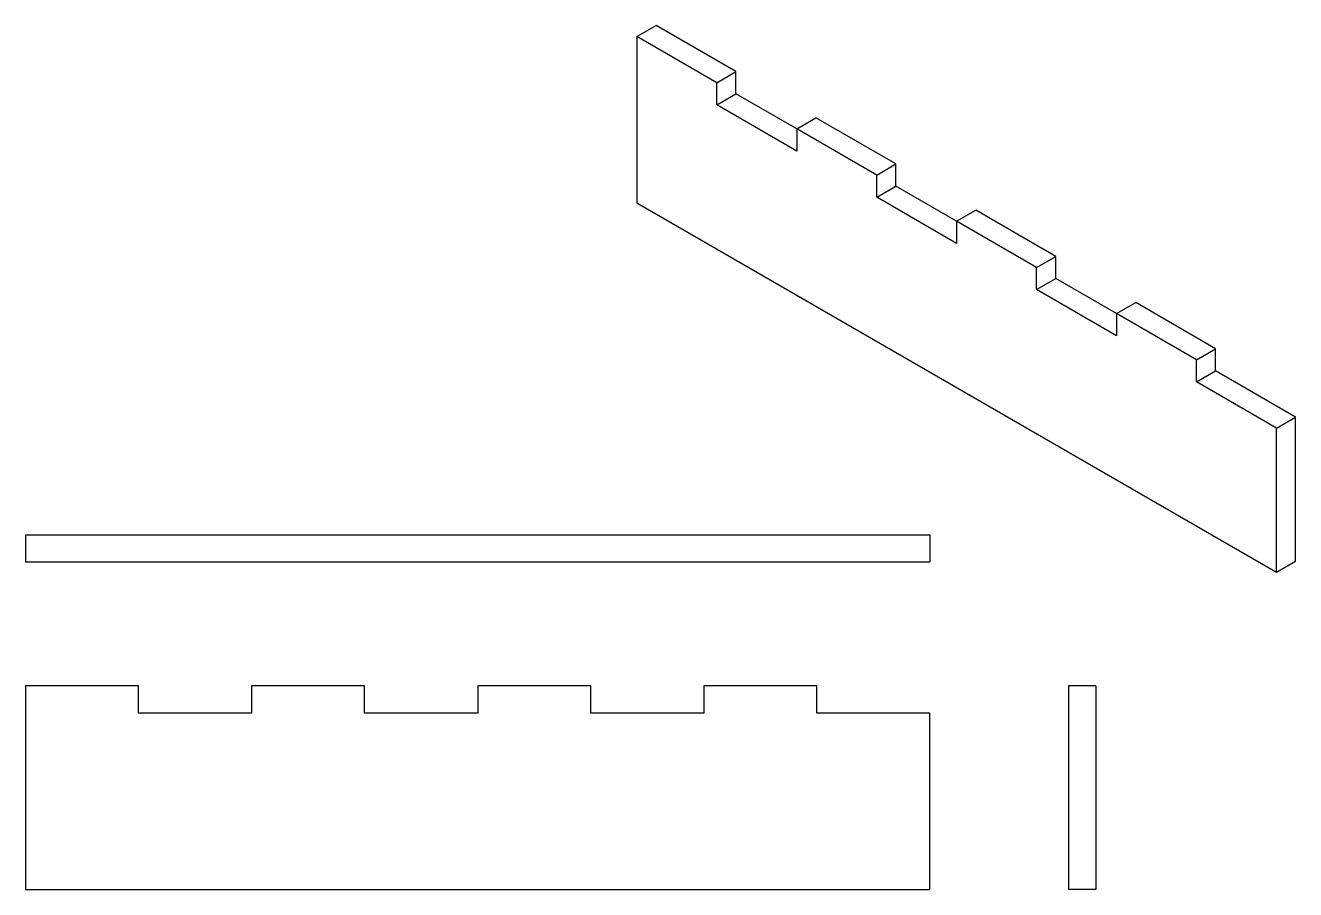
# Model space of a CAD drawing. Header units: millimetres. Extents: x 85 to 366, y 81 to 272.
import ezdxf

# ---------------------------------------------------------------- set-up
doc = ezdxf.new("R2010")
doc.units = ezdxf.units.MM

msp = doc.modelspace()

# ---------------------------------------------------------------- linework, layer by layer
at = {"color": 7, "linetype": 'Continuous', "lineweight": 25}
for p, q in [((220.33, 269.64), (224.57, 272.09)), ((238, 259.43), (220.33, 269.64)), ((220.33, 269.64), (220.33, 232.89)), ((242.25, 261.88), (224.57, 272.09)), ((238, 259.43), (242.25, 261.88)), ((242.25, 256.98), (242.25, 261.88)), ((238, 254.53), (238, 259.43)), ((238, 254.53), (242.25, 256.98)), ((255.68, 249.23), (242.25, 256.98)), ((255.68, 244.33), (238, 254.53)), ((255.68, 249.23), (259.92, 251.68)), ((277.6, 241.47), (259.92, 251.68)), ((255.68, 249.23), (255.68, 244.33)), ((273.36, 239.02), (255.68, 249.23)), ((273.36, 239.02), (277.6, 241.47)), ((273.36, 234.12), (273.36, 239.02)), ((277.6, 236.57), (277.6, 241.47)), ((273.36, 234.12), (277.6, 236.57)), ((291.04, 228.82), (277.6, 236.57)), ((291.04, 223.92), (273.36, 234.12)), ((220.33, 232.89), (361.75, 151.25)), ((291.04, 228.82), (295.28, 231.27)), ((312.96, 221.06), (295.28, 231.27)), ((291.04, 228.82), (291.04, 223.92)), ((308.71, 218.61), (291.04, 228.82)), ((308.71, 218.61), (312.96, 221.06)), ((312.96, 216.16), (312.96, 221.06)), ((308.71, 213.71), (308.71, 218.61)), ((308.71, 213.71), (312.96, 216.16)), ((326.39, 203.51), (308.71, 213.71)), ((326.39, 208.4), (312.96, 216.16)), ((326.39, 208.41), (330.63, 210.85)), ((348.31, 200.65), (330.63, 210.85)), ((326.39, 208.41), (326.39, 203.51)), ((344.07, 198.2), (326.39, 208.41)), ((344.07, 198.2), (348.31, 200.65)), ((348.31, 195.75), (348.31, 200.65)), ((344.07, 193.3), (344.07, 198.2)), ((344.07, 193.3), (348.31, 195.75)), ((365.99, 185.55), (348.31, 195.75)), ((361.75, 183.1), (344.07, 193.3)), ((361.75, 183.1), (365.99, 185.55)), ((365.99, 153.7), (365.99, 185.55)), ((361.75, 151.25), (361.75, 183.1)), ((85.13, 159.53), (85.13, 153.53)), ((85.13, 159.53), (285.13, 159.53)), ((285.13, 159.53), (285.13, 153.53)), ((85.13, 153.53), (285.13, 153.53)), ((361.75, 151.25), (365.99, 153.7)), ((85.13, 126.14), (85.13, 81.14)), ((110.13, 126.14), (85.13, 126.14)), ((110.13, 120.14), (110.13, 126.14)), ((135.13, 126.14), (135.13, 120.14)), ((160.13, 126.14), (135.13, 126.14)), ((160.13, 120.14), (160.13, 126.14)), ((185.13, 126.14), (185.13, 120.14)), ((210.13, 126.14), (185.13, 126.14)), ((210.13, 120.14), (210.13, 126.14)), ((235.13, 126.14), (235.13, 120.14)), ((260.13, 126.14), (235.13, 126.14)), ((260.13, 120.14), (260.13, 126.14)), ((315.8, 126.14), (315.8, 81.14)), ((321.8, 126.14), (315.8, 126.14)), ((321.8, 126.14), (321.8, 81.14)), ((135.13, 120.14), (110.13, 120.14)), ((185.13, 120.14), (160.13, 120.14)), ((235.13, 120.14), (210.13, 120.14)), ((285.13, 120.14), (260.13, 120.14)), ((285.13, 81.14), (285.13, 120.14)), ((85.13, 81.14), (285.13, 81.14)), ((321.8, 81.14), (315.8, 81.14))]:
    msp.add_line(p, q, dxfattribs=at)

doc.saveas('drawing.dxf')
